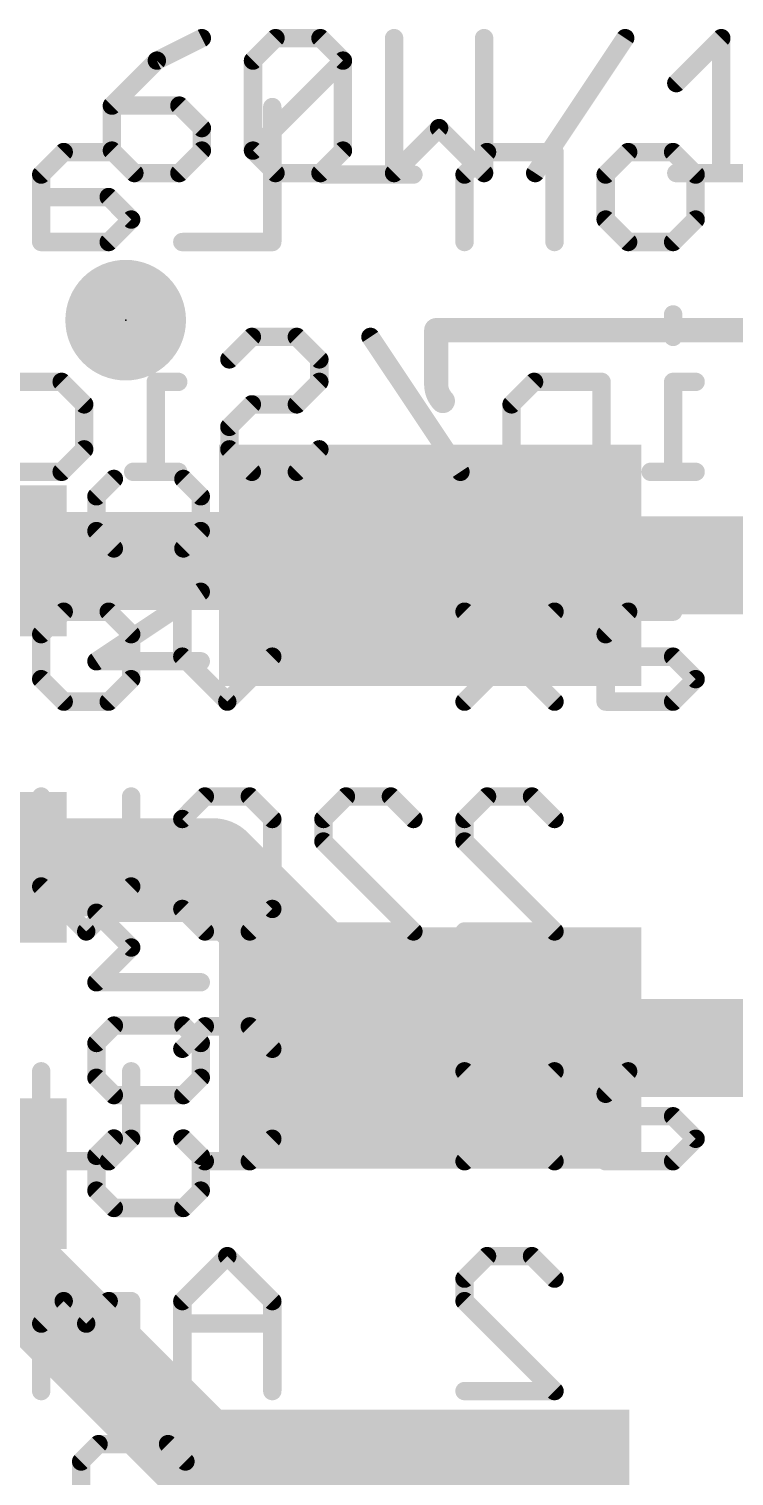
# Model space of a CAD drawing. Extents: x -4.3 to 39.5, y -6.1 to 27.1.
# Drawn here: x 18.44 to 24.28, y 7.25 to 19.24 of the extents above; entities that cross this region are included whole.
import ezdxf

# ---------------------------------------------------------------- set-up
doc = ezdxf.new("R2010")
doc.units = 0
for name, color, linetype in [('1', 12, 'CONTINUOUS'), ('21', 40, 'CONTINUOUS'), ('22', 6, 'CONTINUOUS'), ('23', 53, 'CONTINUOUS')]:
    doc.layers.add(name, color=color, linetype=linetype)

# ---------------------------------------------------------------- blocks, each defined once
blk = doc.blocks.new('PIE')
at = {"const_width": 0.5}
blk.add_lwpolyline([(0, -0.25, 1), (0, 0.25, 1), (0, -0.25)], format="xyb", dxfattribs=at)
blk = doc.blocks.new('RECT')
blk.add_solid([(-0.5, -0.5), (0.5, -0.5), (-0.5, 0.5), (0.5, 0.5)])

msp = doc.modelspace()

# ---------------------------------------------------------------- linework, layer by layer
at = {"layer": '1', "const_width": 0.8128}
for points in [[(17.501, 14.832), (21.727, 14.832)], [(21.727, 14.832), (21.764, 14.795)], [(30.914, 14.795), (21.764, 14.795)], [(17.501, 12.292), (19.966, 12.292)], [(21.463, 10.795), (19.966, 12.292)], [(21.764, 10.795), (21.463, 10.795)], [(21.764, 10.795), (30.914, 10.795)], [(17.501, 9.752), (20.458, 6.795)]]:
    msp.add_lwpolyline(points, dxfattribs=at)
at = {"layer": '1', "const_width": 0.4064}
for points in [[(21.8707, 14.9757, 1), (21.5833, 14.6883)], [(21.727, 14.6288, 1), (21.727, 15.0352)], [(21.764, 14.9982, 1), (21.764, 14.5918)], [(21.6203, 14.6513, 1), (21.9077, 14.9387)], [(20.1097, 12.4357, 1), (19.8223, 12.1483)], [(19.966, 12.0888, 1), (19.966, 12.4952)], [(21.463, 10.9982, 1), (21.463, 10.5918)], [(21.764, 10.9982, 1), (21.764, 10.5918)], [(21.764, 10.5918, 1), (21.764, 10.9982)], [(21.3193, 10.6513, 1), (21.6067, 10.9387)]]:
    msp.add_lwpolyline(points, format="xyb", dxfattribs=at)
at = {"layer": '21'}
for points, const_width in [([(19.8719, 19.1653), (19.4991, 18.9788)], 0.1524), ([(20.2956, 18.9788), (20.482, 19.1653)], 0.1524), ([(20.482, 19.1653), (20.8549, 19.1653)], 0.1524), ([(20.8549, 19.1653), (21.0413, 18.9788)], 0.1524), ([(21.465, 19.1653), (21.465, 18.0467)], 0.1524), ([(22.2107, 18.0467), (22.2107, 19.1653)], 0.1524), ([(22.6344, 18.0467), (23.3801, 19.1653)], 0.1524), ([(23.8038, 18.7924), (24.1766, 19.1653)], 0.1524), ([(24.1766, 19.1653), (24.1766, 18.0467)], 0.1524), ([(19.4991, 18.9788), (19.1262, 18.606)], 0.1524), ([(20.2956, 18.2331), (20.2956, 18.9788)], 0.1524), ([(20.2956, 18.2331), (21.0413, 18.9788)], 0.1524), ([(21.0413, 18.9788), (21.0413, 18.2331)], 0.1524), ([(19.1262, 18.606), (19.1262, 18.2331)], 0.1524), ([(19.6855, 18.606), (19.1262, 18.606)], 0.1524), ([(19.8719, 18.4196), (19.6855, 18.606)], 0.1524), ([(19.8719, 18.2331), (19.8719, 18.4196)], 0.1524), ([(21.465, 18.0467), (21.8378, 18.4196)], 0.1524), ([(21.8378, 18.4196), (22.2107, 18.0467)], 0.1524), ([(19.1262, 18.2331), (19.3126, 18.0467)], 0.1524), ([(19.6855, 18.0467), (19.8719, 18.2331)], 0.1524), ([(20.482, 18.0467), (20.2956, 18.2331)], 0.1524), ([(21.0413, 18.2331), (20.8549, 18.0467)], 0.1524), ([(19.3126, 18.0467), (19.6855, 18.0467)], 0.1524), ([(20.8549, 18.0467), (20.482, 18.0467)], 0.1524), ([(23.8038, 18.0467), (24.5495, 18.0467)], 0.1524), ([(21.814, 16.745), (21.814, 16.295)], 0.2), ([(32.9894, 16.745), (21.814, 16.745)], 0.2), ([(21.8141, 16.2876), (21.814, 16.295)], 0.2), ([(21.8153, 16.2726), (21.8141, 16.2876)], 0.2), ([(21.8176, 16.2574), (21.8153, 16.2726)], 0.2), ([(21.8192, 16.2498), (21.8176, 16.2574)], 0.2), ([(21.8211, 16.2422), (21.8192, 16.2498)], 0.2), ([(21.8259, 16.2271), (21.8211, 16.2422)], 0.2), ([(21.832, 16.2122), (21.8259, 16.2271)], 0.2), ([(21.8394, 16.1975), (21.832, 16.2122)], 0.2), ([(21.8481, 16.1834), (21.8394, 16.1975)], 0.2), ([(21.8581, 16.1698), (21.8481, 16.1834)], 0.2), ([(21.8636, 16.1632), (21.8581, 16.1698)], 0.2), ([(21.8694, 16.1568), (21.8636, 16.1632)], 0.2), ([(19.1425, 15.5114), (18.9985, 15.3674)], 0.1524), ([(19.8628, 15.3674), (19.7187, 15.5114)], 0.1524), ([(18.9985, 15.3674), (18.9985, 15.0793)], 0.1524), ([(19.8628, 15.0793), (19.8628, 15.3674)], 0.1524), ([(18.9985, 15.0793), (19.1425, 14.9352)], 0.1524), ([(19.7187, 14.9352), (19.8628, 15.0793)], 0.1524), ([(19.1425, 14.9352), (19.7187, 14.9352)], 0.1524), ([(18.9985, 13.9997), (19.8628, 14.5759)], 0.1524), ([(19.8628, 14.5759), (18.9985, 14.5759)], 0.1524), ([(19.8628, 13.9997), (18.9985, 13.9997)], 0.1524), ([(19.2866, 11.6271), (18.9985, 11.9152)], 0.1524), ([(18.9985, 11.9152), (19.8628, 11.9152)], 0.1524), ([(18.9985, 11.339), (19.2866, 11.6271)], 0.1524), ([(19.8628, 11.339), (18.9985, 11.339)], 0.1524), ([(19.1425, 10.9797), (18.9985, 10.8356)], 0.1524), ([(19.7187, 10.9797), (19.1425, 10.9797)], 0.1524), ([(19.8628, 10.8356), (19.7187, 10.9797)], 0.1524), ([(18.9985, 10.8356), (18.9985, 10.5475)], 0.1524), ([(19.8628, 10.5475), (19.8628, 10.8356)], 0.1524), ([(18.9985, 10.5475), (19.1425, 10.4034)], 0.1524), ([(19.7187, 10.4034), (19.8628, 10.5475)], 0.1524), ([(19.1425, 10.4034), (19.7187, 10.4034)], 0.1524), ([(19.1425, 10.0441), (18.9985, 9.9001)], 0.1524), ([(19.8628, 9.9001), (19.7187, 10.0441)], 0.1524), ([(18.9985, 9.9001), (18.9985, 9.612)], 0.1524), ([(19.8628, 9.612), (19.8628, 9.9001)], 0.1524), ([(18.9985, 9.612), (19.1425, 9.4679)], 0.1524), ([(19.7187, 9.4679), (19.8628, 9.612)], 0.1524), ([(19.1425, 9.4679), (19.7187, 9.4679)], 0.1524), ([(19.0155, 7.5104), (18.8715, 7.3664)], 0.1524), ([(19.5917, 7.5104), (19.0155, 7.5104)], 0.1524), ([(19.7358, 7.3664), (19.5917, 7.5104)], 0.1524), ([(18.8715, 7.3664), (18.8715, 7.0783)], 0.1524), ([(19.7358, 7.0783), (19.7358, 7.3664)], 0.1524)]:
    msp.add_lwpolyline(points, dxfattribs=dict(at, const_width=const_width))
for points, const_width in [([(19.8889, 19.1312, 1), (19.8549, 19.1993)], 0.0762), ([(20.482, 19.2034, 1), (20.482, 19.1272)], 0.0762), ([(20.509, 19.1383, 1), (20.4551, 19.1922)], 0.0762), ([(20.8818, 19.1922, 1), (20.8279, 19.1383)], 0.0762), ([(20.8549, 19.1272, 1), (20.8549, 19.2034)], 0.0762), ([(21.5031, 19.1653, 1), (21.4269, 19.1653)], 0.0762), ([(22.2488, 19.1653, 1), (22.1726, 19.1653)], 0.0762), ([(23.4118, 19.1441, 1), (23.3484, 19.1864)], 0.0762), ([(24.2147, 19.1653, 1), (24.1385, 19.1653)], 0.0762), ([(24.2036, 19.1383, 1), (24.1497, 19.1922)], 0.0762), ([(19.482, 19.0129, 1), (19.5161, 18.9448)], 0.0762), ([(19.526, 18.9519, 1), (19.4721, 19.0058)], 0.0762), ([(20.3337, 18.9788, 1), (20.2575, 18.9788)], 0.0762), ([(20.2687, 19.0058, 1), (20.3225, 18.9519)], 0.0762), ([(21.0794, 18.9788, 1), (21.0032, 18.9788)], 0.0762), ([(21.0682, 18.9519, 1), (21.0144, 19.0058)], 0.0762), ([(21.0144, 18.9519, 1), (21.0682, 19.0058)], 0.0762), ([(23.7768, 18.8193, 1), (23.8307, 18.7655)], 0.0762), ([(19.1643, 18.606, 1), (19.0881, 18.606)], 0.0762), ([(19.1262, 18.6441, 1), (19.1262, 18.5679)], 0.0762), ([(19.0993, 18.6329, 1), (19.1531, 18.579)], 0.0762), ([(19.7124, 18.6329, 1), (19.6585, 18.579)], 0.0762), ([(19.6855, 18.5679, 1), (19.6855, 18.6441)], 0.0762), ([(19.91, 18.4196, 1), (19.8338, 18.4196)], 0.0762), ([(19.845, 18.3926, 1), (19.8988, 18.4465)], 0.0762), ([(21.8648, 18.4465, 1), (21.8109, 18.3926)], 0.0762), ([(21.8648, 18.3926, 1), (21.8109, 18.4465)], 0.0762), ([(19.1531, 18.2601, 1), (19.0993, 18.2062)], 0.0762), ([(19.0881, 18.2331, 1), (19.1643, 18.2331)], 0.0762), ([(19.8338, 18.2331, 1), (19.91, 18.2331)], 0.0762), ([(19.8988, 18.2062, 1), (19.845, 18.2601)], 0.0762), ([(20.3225, 18.2601, 1), (20.2687, 18.2062)], 0.0762), ([(20.2687, 18.2601, 1), (20.3225, 18.2062)], 0.0762), ([(20.2575, 18.2331, 1), (20.3337, 18.2331)], 0.0762), ([(21.0032, 18.2331, 1), (21.0794, 18.2331)], 0.0762), ([(21.0682, 18.2062, 1), (21.0144, 18.2601)], 0.0762), ([(19.3126, 18.0848, 1), (19.3126, 18.0086)], 0.0762), ([(19.6855, 18.0086, 1), (19.6855, 18.0848)], 0.0762), ([(20.482, 18.0848, 1), (20.482, 18.0086)], 0.0762), ([(20.8549, 18.0086, 1), (20.8549, 18.0848)], 0.0762), ([(23.8038, 18.0848, 1), (23.8038, 18.0086)], 0.0762), ([(19.2857, 18.0198, 1), (19.3396, 18.0736)], 0.0762), ([(19.6585, 18.0736, 1), (19.7124, 18.0198)], 0.0762), ([(20.4551, 18.0198, 1), (20.509, 18.0736)], 0.0762), ([(20.8279, 18.0736, 1), (20.8818, 18.0198)], 0.0762), ([(21.4269, 18.0467, 1), (21.5031, 18.0467)], 0.0762), ([(21.4381, 18.0736, 1), (21.4919, 18.0198)], 0.0762), ([(22.1726, 18.0467, 1), (22.2488, 18.0467)], 0.0762), ([(22.1838, 18.0198, 1), (22.2376, 18.0736)], 0.0762), ([(22.6027, 18.0678, 1), (22.6661, 18.0256)], 0.0762), ([(24.1385, 18.0467, 1), (24.2147, 18.0467)], 0.0762), ([(21.864, 16.745, 1), (21.764, 16.745)], 0.1), ([(21.814, 16.795, 1), (21.814, 16.695)], 0.1), ([(21.864, 16.2957, 1), (21.764, 16.2943)], 0.1), ([(21.764, 16.295, 1), (21.864, 16.295)], 0.1), ([(21.8639, 16.2916, 1), (21.7643, 16.2836)], 0.1), ([(21.7641, 16.2869, 1), (21.8641, 16.2883)], 0.1), ([(21.8647, 16.2801, 1), (21.7659, 16.2651)], 0.1), ([(21.7655, 16.2686, 1), (21.8651, 16.2766)], 0.1), ([(21.8665, 16.2677, 1), (21.7687, 16.2471)], 0.1), ([(21.7682, 16.2499, 1), (21.867, 16.2649)], 0.1), ([(21.8677, 16.2619, 1), (21.7707, 16.2377)], 0.1), ([(21.8688, 16.2573, 1), (21.7734, 16.2271)], 0.1), ([(21.8722, 16.246, 1), (21.7796, 16.2082)], 0.1), ([(21.7703, 16.2395, 1), (21.8681, 16.2601)], 0.1), ([(21.7726, 16.2301, 1), (21.8696, 16.2543)], 0.1), ([(21.7782, 16.212, 1), (21.8736, 16.2422)], 0.1), ([(21.8767, 16.2347, 1), (21.7873, 16.1897)], 0.1), ([(21.7857, 16.1933, 1), (21.8783, 16.2311)], 0.1), ([(21.882, 16.2238, 1), (21.7968, 16.1712)], 0.1), ([(21.7947, 16.175, 1), (21.8841, 16.22)], 0.1), ([(21.8884, 16.213, 1), (21.8078, 16.1538)], 0.1), ([(21.8055, 16.1571, 1), (21.8907, 16.2097)], 0.1), ([(21.8965, 16.2018, 1), (21.8197, 16.1378)], 0.1), ([(21.9006, 16.1968, 1), (21.8266, 16.1296)], 0.1), ([(21.8178, 16.1402, 1), (21.8984, 16.1994)], 0.1), ([(21.8252, 16.1312, 1), (21.902, 16.1952)], 0.1), ([(21.8324, 16.1232, 1), (21.9064, 16.1904)], 0.1), ([(19.1695, 15.4845, 1), (19.1156, 15.5384)], 0.0762), ([(19.7457, 15.5384, 1), (19.6918, 15.4845)], 0.0762), ([(18.9715, 15.3943, 1), (19.0254, 15.3404)], 0.0762), ([(19.0366, 15.3674, 1), (18.9604, 15.3674)], 0.0762), ([(19.9009, 15.3674, 1), (19.8247, 15.3674)], 0.0762), ([(19.8359, 15.3404, 1), (19.8897, 15.3943)], 0.0762), ([(19.0254, 15.1062, 1), (18.9715, 15.0523)], 0.0762), ([(18.9604, 15.0793, 1), (19.0366, 15.0793)], 0.0762), ([(19.8247, 15.0793, 1), (19.9009, 15.0793)], 0.0762), ([(19.8897, 15.0523, 1), (19.8359, 15.1062)], 0.0762), ([(19.1425, 14.9733, 1), (19.1425, 14.8971)], 0.0762), ([(19.1156, 14.9083, 1), (19.1695, 14.9621)], 0.0762), ([(19.6918, 14.9621, 1), (19.7457, 14.9083)], 0.0762), ([(19.7187, 14.8971, 1), (19.7187, 14.9733)], 0.0762), ([(18.9985, 14.614, 1), (18.9985, 14.5378)], 0.0762), ([(19.8839, 14.5442, 1), (19.8417, 14.6076)], 0.0762), ([(19.8628, 14.5378, 1), (19.8628, 14.614)], 0.0762), ([(18.9773, 14.0314, 1), (19.0196, 13.968)], 0.0762), ([(18.9985, 14.0378, 1), (18.9985, 13.9616)], 0.0762), ([(19.8628, 13.9616, 1), (19.8628, 14.0378)], 0.0762), ([(19.0254, 11.9421, 1), (18.9715, 11.8882)], 0.0762), ([(18.9985, 11.9533, 1), (18.9985, 11.8771)], 0.0762), ([(19.8628, 11.8771, 1), (19.8628, 11.9533)], 0.0762), ([(19.3135, 11.6001, 1), (19.2596, 11.654)], 0.0762), ([(19.2596, 11.6001, 1), (19.3135, 11.654)], 0.0762), ([(18.9715, 11.3659, 1), (19.0254, 11.312)], 0.0762), ([(18.9985, 11.3771, 1), (18.9985, 11.3009)], 0.0762), ([(19.8628, 11.3009, 1), (19.8628, 11.3771)], 0.0762), ([(19.1425, 11.0178, 1), (19.1425, 10.9416)], 0.0762), ([(19.1695, 10.9527, 1), (19.1156, 11.0066)], 0.0762), ([(19.7457, 11.0066, 1), (19.6918, 10.9527)], 0.0762), ([(19.7187, 10.9416, 1), (19.7187, 11.0178)], 0.0762), ([(18.9715, 10.8626, 1), (19.0254, 10.8087)], 0.0762), ([(19.0366, 10.8356, 1), (18.9604, 10.8356)], 0.0762), ([(19.9009, 10.8356, 1), (19.8247, 10.8356)], 0.0762), ([(19.8359, 10.8087, 1), (19.8897, 10.8626)], 0.0762), ([(19.0254, 10.5744, 1), (18.9715, 10.5206)], 0.0762), ([(18.9604, 10.5475, 1), (19.0366, 10.5475)], 0.0762), ([(19.8247, 10.5475, 1), (19.9009, 10.5475)], 0.0762), ([(19.8897, 10.5206, 1), (19.8359, 10.5744)], 0.0762), ([(19.1425, 10.4415, 1), (19.1425, 10.3653)], 0.0762), ([(19.1156, 10.3765, 1), (19.1695, 10.4304)], 0.0762), ([(19.6918, 10.4304, 1), (19.7457, 10.3765)], 0.0762), ([(19.7187, 10.3653, 1), (19.7187, 10.4415)], 0.0762), ([(19.1695, 10.0172, 1), (19.1156, 10.0711)], 0.0762), ([(19.7457, 10.0711, 1), (19.6918, 10.0172)], 0.0762), ([(18.9715, 9.927, 1), (19.0254, 9.8731)], 0.0762), ([(19.0366, 9.9001, 1), (18.9604, 9.9001)], 0.0762), ([(19.9009, 9.9001, 1), (19.8247, 9.9001)], 0.0762), ([(19.8359, 9.8731, 1), (19.8897, 9.927)], 0.0762), ([(19.0254, 9.6389, 1), (18.9715, 9.585)], 0.0762), ([(18.9604, 9.612, 1), (19.0366, 9.612)], 0.0762), ([(19.8247, 9.612, 1), (19.9009, 9.612)], 0.0762), ([(19.8897, 9.585, 1), (19.8359, 9.6389)], 0.0762), ([(19.1425, 9.506, 1), (19.1425, 9.4298)], 0.0762), ([(19.1156, 9.441, 1), (19.1695, 9.4949)], 0.0762), ([(19.6918, 9.4949, 1), (19.7457, 9.441)], 0.0762), ([(19.7187, 9.4298, 1), (19.7187, 9.506)], 0.0762), ([(19.0155, 7.5485, 1), (19.0155, 7.4723)], 0.0762), ([(19.0425, 7.4835, 1), (18.9886, 7.5374)], 0.0762), ([(19.6187, 7.5374, 1), (19.5648, 7.4835)], 0.0762), ([(19.5917, 7.4723, 1), (19.5917, 7.5485)], 0.0762), ([(18.9096, 7.3664, 1), (18.8334, 7.3664)], 0.0762), ([(19.7739, 7.3664, 1), (19.6977, 7.3664)], 0.0762), ([(18.8445, 7.3933, 1), (18.8984, 7.3394)], 0.0762), ([(19.7089, 7.3394, 1), (19.7627, 7.3933)], 0.0762)]:
    msp.add_lwpolyline(points, format="xyb", dxfattribs=dict(at, const_width=const_width))
at = {"layer": '22', "const_width": 0.1524}
for points in [[(20.4557, 18.5938), (20.4557, 17.4752)], [(18.727, 18.2209), (18.5406, 18.0345)], [(19.0999, 18.2209), (18.727, 18.2209)], [(22.2352, 18.2209), (22.0488, 18.0345)], [(22.7945, 18.2209), (22.2352, 18.2209)], [(22.7945, 17.4752), (22.7945, 18.2209)], [(23.2182, 18.0345), (23.4046, 18.2209)], [(23.4046, 18.2209), (23.7775, 18.2209)], [(23.7775, 18.2209), (23.9639, 18.0345)], [(18.5406, 18.0345), (18.5406, 17.4752)], [(21.6251, 18.0345), (20.8794, 18.0345)], [(22.0488, 18.0345), (22.0488, 17.4752)], [(23.2182, 17.6616), (23.2182, 18.0345)], [(23.9639, 18.0345), (23.9639, 17.6616)], [(19.0999, 17.8481), (18.5406, 17.8481)], [(19.2863, 17.6616), (19.0999, 17.8481)], [(19.0999, 17.4752), (19.2863, 17.6616)], [(23.4046, 17.4752), (23.2182, 17.6616)], [(23.9639, 17.6616), (23.7775, 17.4752)], [(18.5406, 17.4752), (19.0999, 17.4752)], [(20.4557, 17.4752), (19.71, 17.4752)], [(23.7775, 17.4752), (23.4046, 17.4752)], [(19.4897, 16.8752), (19.4897, 16.6888)], [(23.7775, 16.8752), (23.7775, 16.6888)], [(20.0998, 16.5023), (20.2862, 16.6888)], [(20.2862, 16.6888), (20.6591, 16.6888)], [(20.6591, 16.6888), (20.8455, 16.5023)], [(22.0149, 15.5702), (21.2692, 16.6888)], [(20.8455, 16.5023), (20.8455, 16.3159)], [(18.1508, 16.3159), (18.7101, 16.3159)], [(18.7101, 16.3159), (18.8965, 16.1295)], [(19.6761, 16.3159), (19.4897, 16.3159)], [(19.4897, 16.3159), (19.4897, 15.5702)], [(20.8455, 16.3159), (20.6591, 16.1295)], [(22.625, 16.3159), (22.4386, 16.1295)], [(23.1843, 16.3159), (22.625, 16.3159)], [(23.1843, 15.5702), (23.1843, 16.3159)], [(23.9639, 16.3159), (23.7775, 16.3159)], [(23.7775, 16.3159), (23.7775, 15.5702)], [(18.8965, 16.1295), (18.8965, 15.7566)], [(20.2862, 16.1295), (20.0998, 15.9431)], [(20.6591, 16.1295), (20.2862, 16.1295)], [(22.4386, 16.1295), (22.4386, 15.5702)], [(20.0998, 15.9431), (20.0998, 15.7566)], [(18.8965, 15.7566), (18.7101, 15.5702)], [(20.0998, 15.7566), (20.2862, 15.5702)], [(20.6591, 15.5702), (20.8455, 15.7566)], [(18.7101, 15.5702), (18.1508, 15.5702)], [(19.6761, 15.5702), (19.3033, 15.5702)], [(20.2862, 15.5702), (20.6591, 15.5702)], [(23.9639, 15.5702), (23.5911, 15.5702)], [(18.5237, 15.1974), (18.3372, 15.1974)], [(19.71, 14.0381), (19.71, 14.7838)], [(20.4557, 14.7838), (20.4557, 14.0381)], [(18.5406, 14.2245), (18.727, 14.4109)], [(18.727, 14.4109), (19.0999, 14.4109)], [(19.0999, 14.4109), (19.2863, 14.2245)], [(22.7945, 14.4109), (22.0488, 13.6652)], [(22.7945, 13.6652), (22.0488, 14.4109)], [(23.4046, 14.4109), (23.2182, 14.2245)], [(23.7775, 14.4109), (23.4046, 14.4109)], [(18.5406, 13.8516), (18.5406, 14.2245)], [(19.2863, 14.2245), (19.2863, 13.8516)], [(23.2182, 14.2245), (23.2182, 13.6652)], [(20.0829, 13.6652), (19.71, 14.0381)], [(20.4557, 14.0381), (20.0829, 13.6652)], [(23.7775, 14.0381), (23.2182, 14.0381)], [(23.9639, 13.8516), (23.7775, 14.0381)], [(18.727, 13.6652), (18.5406, 13.8516)], [(19.2863, 13.8516), (19.0999, 13.6652)], [(23.7775, 13.6652), (23.9639, 13.8516)], [(19.0999, 13.6652), (18.727, 13.6652)], [(23.2182, 13.6652), (23.7775, 13.6652)], [(18.5406, 12.1331), (18.5406, 12.8788)], [(19.2863, 12.8788), (19.2863, 12.1331)], [(19.8964, 12.8788), (19.71, 12.6923)], [(20.2693, 12.8788), (19.8964, 12.8788)], [(20.4557, 12.6923), (20.2693, 12.8788)], [(20.8794, 12.6923), (21.0658, 12.8788)], [(21.0658, 12.8788), (21.4387, 12.8788)], [(21.4387, 12.8788), (21.6251, 12.6923)], [(22.0488, 12.6923), (22.2352, 12.8788)], [(22.2352, 12.8788), (22.6081, 12.8788)], [(22.6081, 12.8788), (22.7945, 12.6923)], [(19.71, 12.6923), (19.71, 11.9466)], [(20.4557, 11.9466), (19.71, 12.6923)], [(20.4557, 11.9466), (20.4557, 12.6923)], [(20.8794, 12.5059), (20.8794, 12.6923)], [(22.0488, 12.5059), (22.0488, 12.6923)], [(21.6251, 11.7602), (20.8794, 12.5059)], [(22.7945, 11.7602), (22.0488, 12.5059)], [(18.9135, 11.7602), (18.5406, 12.1331)], [(19.2863, 12.1331), (18.9135, 11.7602)], [(19.71, 11.9466), (19.8964, 11.7602)], [(20.2693, 11.7602), (20.4557, 11.9466)], [(19.8964, 11.7602), (20.2693, 11.7602)], [(20.8794, 11.7602), (21.6251, 11.7602)], [(22.0488, 11.7602), (22.7945, 11.7602)], [(19.71, 10.7873), (19.8964, 10.9738)], [(19.8964, 10.9738), (20.2693, 10.9738)], [(20.2693, 10.9738), (20.4557, 10.7873)], [(20.4557, 10.7873), (20.4557, 10.0416)], [(18.5406, 9.8552), (18.5406, 10.6009)], [(19.2863, 10.6009), (19.2863, 10.0416)], [(22.7945, 10.6009), (22.0488, 9.8552)], [(22.7945, 9.8552), (22.0488, 10.6009)], [(23.4046, 10.6009), (23.2182, 10.4145)], [(23.7775, 10.6009), (23.4046, 10.6009)], [(23.2182, 10.4145), (23.2182, 9.8552)], [(23.7775, 10.228), (23.2182, 10.228)], [(23.9639, 10.0416), (23.7775, 10.228)], [(19.2863, 10.0416), (19.0999, 9.8552)], [(19.8964, 9.8552), (19.71, 10.0416)], [(20.4557, 10.0416), (20.2693, 9.8552)], [(23.7775, 9.8552), (23.9639, 10.0416)], [(19.0999, 9.8552), (18.5406, 9.8552)], [(20.2693, 9.8552), (19.8964, 9.8552)], [(23.2182, 9.8552), (23.7775, 9.8552)], [(20.0829, 9.0688), (19.71, 8.6959)], [(20.4557, 8.6959), (20.0829, 9.0688)], [(22.0488, 8.8823), (22.2352, 9.0688)], [(22.2352, 9.0688), (22.6081, 9.0688)], [(22.6081, 9.0688), (22.7945, 8.8823)], [(22.0488, 8.6959), (22.0488, 8.8823)], [(18.727, 8.6959), (18.5406, 8.5095)], [(18.9135, 8.5095), (18.727, 8.6959)], [(19.0999, 8.6959), (18.9135, 8.5095)], [(19.2863, 8.6959), (19.0999, 8.6959)], [(19.2863, 7.9502), (19.2863, 8.6959)], [(19.71, 8.6959), (19.71, 7.9502)], [(20.4557, 7.9502), (20.4557, 8.6959)], [(22.7945, 7.9502), (22.0488, 8.6959)], [(18.5406, 8.5095), (18.5406, 7.9502)], [(18.9135, 8.5095), (18.9135, 7.9502)], [(20.4557, 8.5095), (19.71, 8.5095)], [(22.0488, 7.9502), (22.7945, 7.9502)]]:
    msp.add_lwpolyline(points, dxfattribs=at)
at = {"layer": '22', "const_width": 0.0762}
for points in [[(20.4938, 18.5938, 1), (20.4176, 18.5938)], [(18.727, 18.259, 1), (18.727, 18.1828)], [(18.754, 18.194, 1), (18.7001, 18.2478)], [(19.0999, 18.1828, 1), (19.0999, 18.259)], [(22.2352, 18.259, 1), (22.2352, 18.1828)], [(22.2622, 18.194, 1), (22.2083, 18.2478)], [(22.8326, 18.2209, 1), (22.7564, 18.2209)], [(22.7945, 18.1828, 1), (22.7945, 18.259)], [(23.4046, 18.259, 1), (23.4046, 18.1828)], [(23.4316, 18.194, 1), (23.3777, 18.2478)], [(23.8044, 18.2478, 1), (23.7505, 18.194)], [(23.7775, 18.1828, 1), (23.7775, 18.259)], [(18.5787, 18.0345, 1), (18.5025, 18.0345)], [(18.5137, 18.0614, 1), (18.5676, 18.0075)], [(20.8794, 18.0726, 1), (20.8794, 17.9964)], [(21.6251, 17.9964, 1), (21.6251, 18.0726)], [(22.0869, 18.0345, 1), (22.0107, 18.0345)], [(22.0219, 18.0614, 1), (22.0757, 18.0075)], [(23.2563, 18.0345, 1), (23.1801, 18.0345)], [(23.1913, 18.0614, 1), (23.2451, 18.0075)], [(24.002, 18.0345, 1), (23.9258, 18.0345)], [(23.937, 18.0075, 1), (23.9908, 18.0614)], [(18.5406, 17.8862, 1), (18.5406, 17.81)], [(19.1268, 17.875, 1), (19.0729, 17.8211)], [(19.0999, 17.81, 1), (19.0999, 17.8862)], [(19.3133, 17.6347, 1), (19.2594, 17.6886)], [(19.2594, 17.6347, 1), (19.3133, 17.6886)], [(23.2451, 17.6886, 1), (23.1913, 17.6347)], [(23.1801, 17.6616, 1), (23.2563, 17.6616)], [(23.9258, 17.6616, 1), (24.002, 17.6616)], [(23.9908, 17.6347, 1), (23.937, 17.6886)], [(18.5406, 17.5133, 1), (18.5406, 17.4371)], [(19.0729, 17.5021, 1), (19.1268, 17.4483)], [(19.0999, 17.4371, 1), (19.0999, 17.5133)], [(19.71, 17.5133, 1), (19.71, 17.4371)], [(20.4557, 17.4371, 1), (20.4557, 17.5133)], [(23.4046, 17.5133, 1), (23.4046, 17.4371)], [(23.3777, 17.4483, 1), (23.4316, 17.5021)], [(23.7505, 17.5021, 1), (23.8044, 17.4483)], [(23.7775, 17.4371, 1), (23.7775, 17.5133)], [(18.5025, 17.4752, 1), (18.5787, 17.4752)], [(20.4176, 17.4752, 1), (20.4938, 17.4752)], [(22.0107, 17.4752, 1), (22.0869, 17.4752)], [(22.7564, 17.4752, 1), (22.8326, 17.4752)], [(19.5278, 16.8752, 1), (19.4516, 16.8752)], [(23.8156, 16.8752, 1), (23.7394, 16.8752)], [(19.4516, 16.6888, 1), (19.5278, 16.6888)], [(20.2862, 16.7269, 1), (20.2862, 16.6507)], [(20.3132, 16.6618, 1), (20.2593, 16.7157)], [(20.686, 16.7157, 1), (20.6321, 16.6618)], [(20.6591, 16.6507, 1), (20.6591, 16.7269)], [(21.3009, 16.7099, 1), (21.2375, 16.6676)], [(23.7394, 16.6888, 1), (23.8156, 16.6888)], [(20.0729, 16.5293, 1), (20.1267, 16.4754)], [(20.8836, 16.5023, 1), (20.8074, 16.5023)], [(20.8186, 16.4754, 1), (20.8725, 16.5293)], [(18.737, 16.3428, 1), (18.6832, 16.289)], [(18.7101, 16.2778, 1), (18.7101, 16.354)], [(19.4897, 16.354, 1), (19.4897, 16.2778)], [(19.5278, 16.3159, 1), (19.4516, 16.3159)], [(19.6761, 16.2778, 1), (19.6761, 16.354)], [(20.8074, 16.3159, 1), (20.8836, 16.3159)], [(20.8725, 16.289, 1), (20.8186, 16.3428)], [(22.625, 16.354, 1), (22.625, 16.2778)], [(22.652, 16.289, 1), (22.5981, 16.3428)], [(23.2224, 16.3159, 1), (23.1462, 16.3159)], [(23.1843, 16.2778, 1), (23.1843, 16.354)], [(23.7775, 16.354, 1), (23.7775, 16.2778)], [(23.8156, 16.3159, 1), (23.7394, 16.3159)], [(23.9639, 16.2778, 1), (23.9639, 16.354)], [(18.9346, 16.1295, 1), (18.8584, 16.1295)], [(18.8696, 16.1025, 1), (18.9235, 16.1564)], [(20.2862, 16.1676, 1), (20.2862, 16.0914)], [(20.3132, 16.1025, 1), (20.2593, 16.1564)], [(20.6321, 16.1564, 1), (20.686, 16.1025)], [(20.6591, 16.0914, 1), (20.6591, 16.1676)], [(22.4767, 16.1295, 1), (22.4005, 16.1295)], [(22.4117, 16.1564, 1), (22.4655, 16.1025)], [(20.1379, 15.9431, 1), (20.0617, 15.9431)], [(20.0729, 15.97, 1), (20.1267, 15.9161)], [(18.8584, 15.7566, 1), (18.9346, 15.7566)], [(18.9235, 15.7297, 1), (18.8696, 15.7836)], [(20.1267, 15.7836, 1), (20.0729, 15.7297)], [(20.0617, 15.7566, 1), (20.1379, 15.7566)], [(20.8725, 15.7297, 1), (20.8186, 15.7836)], [(18.6832, 15.5971, 1), (18.737, 15.5433)], [(18.7101, 15.5321, 1), (18.7101, 15.6083)], [(19.3033, 15.6083, 1), (19.3033, 15.5321)], [(19.4516, 15.5702, 1), (19.5278, 15.5702)], [(19.6761, 15.5321, 1), (19.6761, 15.6083)], [(20.2862, 15.6083, 1), (20.2862, 15.5321)], [(20.2593, 15.5433, 1), (20.3132, 15.5971)], [(20.6321, 15.5971, 1), (20.686, 15.5433)], [(20.6591, 15.5321, 1), (20.6591, 15.6083)], [(21.9832, 15.5491, 1), (22.0466, 15.5913)], [(22.4005, 15.5702, 1), (22.4767, 15.5702)], [(23.1462, 15.5702, 1), (23.2224, 15.5702)], [(23.5911, 15.6083, 1), (23.5911, 15.5321)], [(23.7394, 15.5702, 1), (23.8156, 15.5702)], [(23.9639, 15.5321, 1), (23.9639, 15.6083)], [(18.5237, 15.1593, 1), (18.5237, 15.2355)], [(19.7481, 14.7838, 1), (19.6719, 14.7838)], [(20.4938, 14.7838, 1), (20.4176, 14.7838)], [(18.727, 14.449, 1), (18.727, 14.3728)], [(18.754, 14.384, 1), (18.7001, 14.4378)], [(19.1268, 14.4378, 1), (19.0729, 14.384)], [(19.0999, 14.3728, 1), (19.0999, 14.449)], [(22.0757, 14.4378, 1), (22.0219, 14.384)], [(22.8214, 14.384, 1), (22.7676, 14.4378)], [(23.4046, 14.449, 1), (23.4046, 14.3728)], [(23.4316, 14.384, 1), (23.3777, 14.4378)], [(23.7775, 14.3728, 1), (23.7775, 14.449)], [(18.5787, 14.2245, 1), (18.5025, 14.2245)], [(18.5137, 14.2514, 1), (18.5676, 14.1975)], [(19.3244, 14.2245, 1), (19.2482, 14.2245)], [(19.2594, 14.1975, 1), (19.3133, 14.2514)], [(23.2563, 14.2245, 1), (23.1801, 14.2245)], [(23.1913, 14.2514, 1), (23.2451, 14.1975)], [(19.737, 14.065, 1), (19.6831, 14.0111)], [(19.6719, 14.0381, 1), (19.7481, 14.0381)], [(20.4176, 14.0381, 1), (20.4938, 14.0381)], [(20.4827, 14.0111, 1), (20.4288, 14.065)], [(23.2182, 14.0762, 1), (23.2182, 14)], [(23.8044, 14.065, 1), (23.7505, 14.0111)], [(23.7775, 14, 1), (23.7775, 14.0762)], [(18.5676, 13.8786, 1), (18.5137, 13.8247)], [(19.3133, 13.8247, 1), (19.2594, 13.8786)], [(23.9908, 13.8247, 1), (23.937, 13.8786)], [(23.937, 13.8247, 1), (23.9908, 13.8786)], [(18.5025, 13.8516, 1), (18.5787, 13.8516)], [(19.2482, 13.8516, 1), (19.3244, 13.8516)], [(18.727, 13.7033, 1), (18.727, 13.6271)], [(18.7001, 13.6383, 1), (18.754, 13.6921)], [(19.0729, 13.6921, 1), (19.1268, 13.6383)], [(19.0999, 13.6271, 1), (19.0999, 13.7033)], [(20.0559, 13.6921, 1), (20.1098, 13.6383)], [(20.0559, 13.6383, 1), (20.1098, 13.6921)], [(22.0219, 13.6921, 1), (22.0757, 13.6383)], [(22.7676, 13.6383, 1), (22.8214, 13.6921)], [(23.2182, 13.7033, 1), (23.2182, 13.6271)], [(23.1801, 13.6652, 1), (23.2563, 13.6652)], [(23.7505, 13.6921, 1), (23.8044, 13.6383)], [(23.7775, 13.6271, 1), (23.7775, 13.7033)], [(18.5787, 12.8788, 1), (18.5025, 12.8788)], [(19.3244, 12.8788, 1), (19.2482, 12.8788)], [(19.8964, 12.9169, 1), (19.8964, 12.8407)], [(19.9234, 12.8518, 1), (19.8695, 12.9057)], [(20.2962, 12.9057, 1), (20.2423, 12.8518)], [(20.2693, 12.8407, 1), (20.2693, 12.9169)], [(21.0658, 12.9169, 1), (21.0658, 12.8407)], [(21.0928, 12.8518, 1), (21.0389, 12.9057)], [(21.4656, 12.9057, 1), (21.4117, 12.8518)], [(21.4387, 12.8407, 1), (21.4387, 12.9169)], [(22.2352, 12.9169, 1), (22.2352, 12.8407)], [(22.2622, 12.8518, 1), (22.2083, 12.9057)], [(22.635, 12.9057, 1), (22.5811, 12.8518)], [(22.6081, 12.8407, 1), (22.6081, 12.9169)], [(19.737, 12.7193, 1), (19.6831, 12.6654)], [(19.7481, 12.6923, 1), (19.6719, 12.6923)], [(19.6831, 12.7193, 1), (19.7369, 12.6654)], [(20.4938, 12.6923, 1), (20.4176, 12.6923)], [(20.4288, 12.6654, 1), (20.4827, 12.7193)], [(20.9175, 12.6923, 1), (20.8413, 12.6923)], [(20.8525, 12.7193, 1), (20.9063, 12.6654)], [(21.5982, 12.6654, 1), (21.6521, 12.7193)], [(22.0869, 12.6923, 1), (22.0107, 12.6923)], [(22.0219, 12.7193, 1), (22.0757, 12.6654)], [(22.7676, 12.6654, 1), (22.8214, 12.7193)], [(20.8413, 12.5059, 1), (20.9175, 12.5059)], [(20.9063, 12.5328, 1), (20.8525, 12.479)], [(22.0107, 12.5059, 1), (22.0869, 12.5059)], [(22.0757, 12.5328, 1), (22.0219, 12.479)], [(18.5676, 12.16, 1), (18.5137, 12.1061)], [(18.5025, 12.1331, 1), (18.5787, 12.1331)], [(19.2482, 12.1331, 1), (19.3244, 12.1331)], [(19.3133, 12.1061, 1), (19.2594, 12.16)], [(19.7369, 11.9736, 1), (19.6831, 11.9197)], [(20.4827, 11.9197, 1), (20.4288, 11.9736)], [(20.4288, 11.9197, 1), (20.4827, 11.9736)], [(19.6719, 11.9466, 1), (19.7481, 11.9466)], [(20.4176, 11.9466, 1), (20.4938, 11.9466)], [(18.8865, 11.7871, 1), (18.9404, 11.7333)], [(18.8865, 11.7333, 1), (18.9404, 11.7871)], [(19.8964, 11.7983, 1), (19.8964, 11.7221)], [(19.8695, 11.7333, 1), (19.9234, 11.7871)], [(20.2423, 11.7871, 1), (20.2962, 11.7333)], [(20.2693, 11.7221, 1), (20.2693, 11.7983)], [(20.8794, 11.7983, 1), (20.8794, 11.7221)], [(21.5982, 11.7333, 1), (21.6521, 11.7871)], [(21.6251, 11.7221, 1), (21.6251, 11.7983)], [(22.0488, 11.7983, 1), (22.0488, 11.7221)], [(22.7676, 11.7333, 1), (22.8214, 11.7871)], [(22.7945, 11.7221, 1), (22.7945, 11.7983)], [(19.8964, 11.0119, 1), (19.8964, 10.9357)], [(19.9234, 10.9468, 1), (19.8695, 11.0007)], [(20.2962, 11.0007, 1), (20.2423, 10.9468)], [(20.2693, 10.9357, 1), (20.2693, 11.0119)], [(19.6831, 10.8143, 1), (19.7369, 10.7604)], [(20.4938, 10.7873, 1), (20.4176, 10.7873)], [(20.4288, 10.7604, 1), (20.4827, 10.8143)], [(18.5787, 10.6009, 1), (18.5025, 10.6009)], [(19.3244, 10.6009, 1), (19.2482, 10.6009)], [(22.0757, 10.6278, 1), (22.0219, 10.574)], [(22.8214, 10.574, 1), (22.7676, 10.6278)], [(23.4046, 10.639, 1), (23.4046, 10.5628)], [(23.4316, 10.574, 1), (23.3777, 10.6278)], [(23.7775, 10.5628, 1), (23.7775, 10.639)], [(23.2563, 10.4145, 1), (23.1801, 10.4145)], [(23.1913, 10.4414, 1), (23.2451, 10.3875)], [(23.2182, 10.2661, 1), (23.2182, 10.1899)], [(23.8044, 10.255, 1), (23.7505, 10.2011)], [(23.7775, 10.1899, 1), (23.7775, 10.2661)], [(19.2482, 10.0416, 1), (19.3244, 10.0416)], [(19.3133, 10.0147, 1), (19.2594, 10.0686)], [(19.7369, 10.0686, 1), (19.6831, 10.0147)], [(20.4176, 10.0416, 1), (20.4938, 10.0416)], [(20.4827, 10.0147, 1), (20.4288, 10.0686)], [(23.9908, 10.0147, 1), (23.937, 10.0686)], [(23.937, 10.0147, 1), (23.9908, 10.0686)], [(18.5406, 9.8933, 1), (18.5406, 9.8171)], [(18.5025, 9.8552, 1), (18.5787, 9.8552)], [(19.0729, 9.8821, 1), (19.1268, 9.8283)], [(19.0999, 9.8171, 1), (19.0999, 9.8933)], [(19.8964, 9.8933, 1), (19.8964, 9.8171)], [(19.8695, 9.8283, 1), (19.9234, 9.8821)], [(20.2423, 9.8821, 1), (20.2962, 9.8283)], [(20.2693, 9.8171, 1), (20.2693, 9.8933)], [(22.0219, 9.8821, 1), (22.0757, 9.8283)], [(22.7676, 9.8283, 1), (22.8214, 9.8821)], [(23.2182, 9.8933, 1), (23.2182, 9.8171)], [(23.1801, 9.8552, 1), (23.2563, 9.8552)], [(23.7505, 9.8821, 1), (23.8044, 9.8283)], [(23.7775, 9.8171, 1), (23.7775, 9.8933)], [(20.1098, 9.0957, 1), (20.0559, 9.0418)], [(20.1098, 9.0418, 1), (20.0559, 9.0957)], [(22.2352, 9.1069, 1), (22.2352, 9.0307)], [(22.2622, 9.0418, 1), (22.2083, 9.0957)], [(22.635, 9.0957, 1), (22.5811, 9.0418)], [(22.6081, 9.0307, 1), (22.6081, 9.1069)], [(22.0869, 8.8823, 1), (22.0107, 8.8823)], [(22.0219, 8.9093, 1), (22.0757, 8.8554)], [(22.7676, 8.8554, 1), (22.8214, 8.9093)], [(18.754, 8.7228, 1), (18.7001, 8.669)], [(18.754, 8.669, 1), (18.7001, 8.7228)], [(19.0999, 8.734, 1), (19.0999, 8.6578)], [(19.1268, 8.669, 1), (19.0729, 8.7228)], [(19.3244, 8.6959, 1), (19.2482, 8.6959)], [(19.2863, 8.6578, 1), (19.2863, 8.734)], [(19.7481, 8.6959, 1), (19.6719, 8.6959)], [(19.6831, 8.7228, 1), (19.737, 8.669)], [(20.4938, 8.6959, 1), (20.4176, 8.6959)], [(20.4288, 8.669, 1), (20.4827, 8.7228)], [(22.0757, 8.7228, 1), (22.0219, 8.669)], [(22.0107, 8.6959, 1), (22.0869, 8.6959)], [(18.5787, 8.5095, 1), (18.5025, 8.5095)], [(18.5137, 8.5364, 1), (18.5676, 8.4825)], [(18.8865, 8.5364, 1), (18.9404, 8.4825)], [(18.9516, 8.5095, 1), (18.8754, 8.5095)], [(18.8865, 8.4825, 1), (18.9404, 8.5364)], [(19.71, 8.5476, 1), (19.71, 8.4714)], [(20.4557, 8.4714, 1), (20.4557, 8.5476)], [(18.5025, 7.9502, 1), (18.5787, 7.9502)], [(18.8754, 7.9502, 1), (18.9516, 7.9502)], [(19.2482, 7.9502, 1), (19.3244, 7.9502)], [(19.6719, 7.9502, 1), (19.7481, 7.9502)], [(20.4176, 7.9502, 1), (20.4938, 7.9502)], [(22.0488, 7.9883, 1), (22.0488, 7.9121)], [(22.7676, 7.9233, 1), (22.8214, 7.9771)], [(22.7945, 7.9121, 1), (22.7945, 7.9883)]]:
    msp.add_lwpolyline(points, format="xyb", dxfattribs=at)
at = {"layer": '23'}
msp.add_point((19.2405, 16.8275), dxfattribs=at)

# ---------------------------------------------------------------- block references
at = {"layer": '1'}
msp.add_blockref('PIE', (19.2405, 16.8275), dxfattribs=at)
at = {"layer": '1', "xscale": 3.5, "yscale": 2}
for p in [(21.764, 14.795), (21.764, 10.795), (21.664, 6.795)]:
    msp.add_blockref('RECT', p, dxfattribs=at)
at = {"layer": '1', "xscale": 1.25, "yscale": 2.5, "rotation": 270}
for p in [(17.501, 14.832), (17.501, 12.292), (17.501, 9.752)]:
    msp.add_blockref('RECT', p, dxfattribs=at)

doc.saveas('drawing.dxf')
